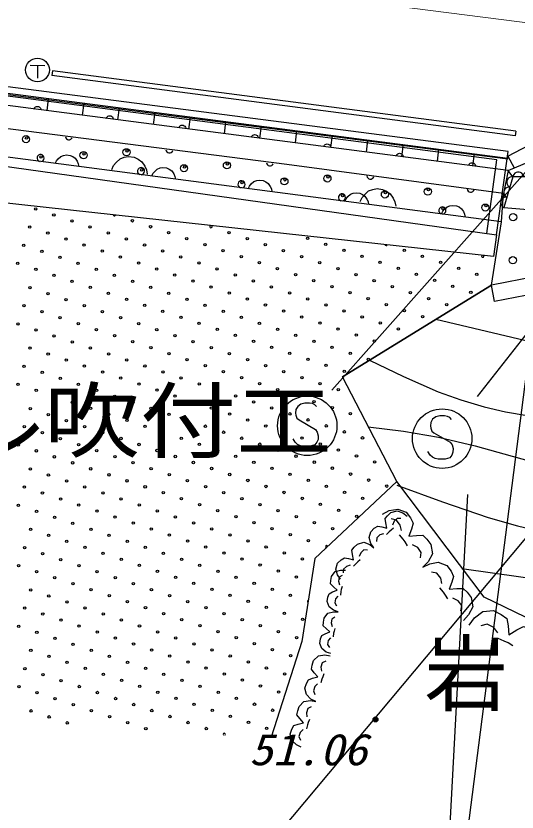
# Model space of a CAD drawing. Units: millimetres, scale not verified. Extents: x 40000 to 680000, y 20000 to 380000.
# Drawn here: x 500941 to 521931, y 244154 to 277466 of the extents above; entities that cross this region are included whole.
import ezdxf
from ezdxf.enums import TextEntityAlignment as Align

# ---------------------------------------------------------------- set-up
doc = ezdxf.new("R2010")
doc.units = ezdxf.units.MM
doc.header["$LTSCALE"] = 1000
doc.linetypes.add('CHAIN', pattern=[18.5, 12, -1.5, 3.5, -1.5])
for name, color, linetype, lineweight in [('M-BGD', 7, 'Continuous', 25), ('M-BMK', 2, 'CHAIN', 13), ('M-STR-STR1', 1, 'Continuous', 25)]:
    doc.layers.add(name, color=color, linetype=linetype, lineweight=lineweight)
doc.styles.add('ＭＳ ゴシック', font='')
doc.styles.get('ＭＳ ゴシック').set_extended_font_data('MS Gothic')

# ---------------------------------------------------------------- blocks, each defined once
blk = doc.blocks.new('BUHIN2')
at = {"color": 7, "linetype": 'Continuous', "lineweight": 25}
blk.add_lwpolyline([(313, -682), (131, -699), (-39, -678), (-249, -618), (-399, -505), (-521, -367), (-618, -156), (-643, 26), (-631, 214), (-542, 416), (-446, 558), (-313, 682)], dxfattribs=at)
blk = doc.blocks.new('BUHIN19')
at = {"color": 7, "linetype": 'Continuous', "lineweight": 25}
blk.add_lwpolyline([(63, -136), (26, -140), (-8, -136), (-50, -124), (-80, -101), (-104, -73), (-124, -31), (-129, 5), (-126, 43), (-108, 83), (-89, 112), (-63, 136)], dxfattribs=at)
blk = doc.blocks.new('BUHIN25')
at = {"color": 7, "linetype": 'Continuous', "lineweight": 25}
blk.add_lwpolyline([(208, -455), (87, -466), (-27, -452), (-166, -412), (-267, -336), (-347, -244), (-412, -103), (-429, 18), (-420, 143), (-361, 278), (-297, 373), (-208, 455)], dxfattribs=at)
blk = doc.blocks.new('BUHIN57')
at = {"color": 7, "linetype": 'Continuous', "lineweight": 25}
blk.add_lwpolyline([(-214, -60), (-184, -105), (-146, -140), (-91, -175), (-37, -187), (18, -189), (84, -170), (130, -140), (169, -101), (198, -42), (211, 6), (214, 60)], dxfattribs=at)
blk = doc.blocks.new('BUHIN58')
at = {"color": 7, "linetype": 'Continuous', "lineweight": 25}
blk.add_lwpolyline([(-126, 203), (-164, 159), (-188, 110), (-208, 42), (-204, -18), (-190, -75), (-151, -138), (-106, -176), (-54, -205), (16, -217), (70, -216), (126, -203)], dxfattribs=at)
blk = doc.blocks.new('BUHIN70')
at = {"color": 7, "linetype": 'Continuous', "lineweight": 25}
for radius in [100, 87.5, 75, 62.5, 50, 37.5, 25, 12.5]:
    blk.add_circle((0, 0), radius, dxfattribs=at)
blk = doc.blocks.new('BUHIN77')
at = {"color": 7, "linetype": 'Continuous', "lineweight": 25}
for points in [[(-494, -1306), (-771, -1149), (-1018, -876), (-1087, -506), (-981, -226), (-851, -21), (-608, 51), (-294, 111), (-496, 367), (-641, 593), (-588, 812), (-489, 1073), (-194, 1342), (183, 1371), (494, 1306)], [(208, 1003), (4, 917), (-85, 682), (-66, 436)], [(69, 280), (-11, 109), (-63, -28), (-138, -246)], [(-329, -278), (-501, -437), (-593, -679), (-517, -894)]]:
    blk.add_lwpolyline(points, dxfattribs=at)
blk = doc.blocks.new('BUHIN78')
at = {"color": 7, "linetype": 'Continuous', "lineweight": 25}
for points in [[(929, -241), (842, -441), (674, -631), (427, -705), (227, -654), (77, -580), (10, -419), (-54, -209), (-214, -366), (-358, -482), (-511, -462), (-697, -414), (-903, -232), (-950, 24), (-929, 241)], [(-701, 68), (-627, -65), (-459, -109), (-293, -78)], [(-196, 26), (-73, -16), (24, -41), (179, -76)], [(215, -204), (336, -310), (508, -355), (649, -287)]]:
    blk.add_lwpolyline(points, dxfattribs=at)
blk = doc.blocks.new('BUHIN79')
at = {"color": 7, "linetype": 'Continuous', "lineweight": 25}
for points in [[(821, 333), (868, 137), (847, -96), (705, -288), (528, -359), (377, -387), (239, -305), (75, -185), (43, -389), (0, -555), (-124, -624), (-289, -691), (-541, -669), (-718, -506), (-821, -333)], [(-160, -89), (-46, -52), (40, -17), (174, 42)], [(272, -33), (420, -45), (572, 17), (640, 145)], [(-557, -336), (-428, -394), (-281, -334), (-174, -219)]]:
    blk.add_lwpolyline(points, dxfattribs=at)
blk = doc.blocks.new('BUHIN80')
at = {"color": 7, "linetype": 'Continuous', "lineweight": 25}
for points in [[(973, 249), (995, 21), (937, -237), (748, -431), (539, -484), (365, -492), (221, -379), (56, -219), (-11, -443), (-84, -623), (-235, -682), (-429, -732), (-710, -669), (-883, -459), (-973, -249)], [(-193, -75), (-59, -51), (43, -25), (202, 21)], [(300, -79), (465, -114), (645, -68), (740, 65)], [(-677, -293), (-541, -377), (-366, -332), (-229, -219)]]:
    blk.add_lwpolyline(points, dxfattribs=at)
blk = doc.blocks.new('BUHIN81')
at = {"color": 7, "linetype": 'Continuous', "lineweight": 25}
blk.add_lwpolyline([(-889, -99), (-916, -197), (-904, -299), (-855, -424), (-753, -588), (-629, -703), (-477, -770), (-317, -766), (-192, -695), (-116, -640), (-36, -531), (-24, -421), (-52, 366), (4, 489), (110, 614), (244, 683), (368, 709), (509, 694), (660, 560), (812, 316), (863, 200), (878, 70), (851, -65), (776, -215)], dxfattribs=at)
blk.add_circle((0, 0), 1244, dxfattribs=at)
blk = doc.blocks.new('BUHIN89')
at = {"color": 7, "linetype": 'Continuous', "lineweight": 25}
for p, q in [((-4, -362), (-327, 155)), ((-165, -103), (293, 183))]:
    blk.add_line(p, q, dxfattribs=at)
blk.add_circle((0, 0), 498, dxfattribs=at)

msp = doc.modelspace()

# ---------------------------------------------------------------- linework, layer by layer
at = {"layer": 'M-BGD'}
for p, q in [((521542, 271507), (450139, 280755)), ((450314, 280652), (521538, 271483)), ((521563, 271002), (448745, 280419)), ((512281, 271243), (448614, 279444)), ((521281, 268854), (448471, 278346)), ((521089, 271440), (475199, 277415)), ((524156, 276951), (518475, 232555)), ((502469, 275173), (502444, 274974)), ((521876, 272649), (502469, 275173)), ((521850, 272450), (502444, 274974)), ((502244, 273500), (502309, 274001)), ((481705, 273791), (521074, 268306)), ((503730, 273308), (503795, 273809)), ((505216, 273116), (505281, 273617)), ((506702, 272924), (506767, 273424)), ((508188, 272731), (508253, 273232)), ((509675, 272539), (509739, 273040)), ((511161, 272347), (511225, 272848)), ((512647, 272155), (512712, 272656)), ((521876, 272649), (521850, 272450)), ((514133, 271963), (514198, 272463)), ((515619, 271770), (515684, 272271)), ((521540, 271596), (523129, 272439)), ((517105, 271578), (517170, 272079)), ((518591, 271386), (518656, 271887)), ((520077, 271194), (520142, 271695)), ((521540, 271596), (521802, 271103)), ((521540, 271596), (521542, 271507)), ((521563, 271002), (523123, 271668)), ((521358, 270033), (512281, 271243)), ((522604, 271285), (514165, 261813)), ((527977, 271423), (520262, 261537)), ((520663, 268363), (521089, 271440)), ((535172, 271009), (509168, 239976)), ((521563, 271002), (521358, 270033)), ((521746, 270733), (521563, 271002)), ((521746, 270733), (521374, 269453)), ((523180, 270731), (521746, 270733)), ((521281, 268854), (521358, 270033)), ((521374, 269453), (524615, 269177)), ((520854, 266201), (521281, 268854)), ((525080, 267016), (520854, 266201)), ((514616, 262370), (520854, 266201)), ((520854, 266201), (514616, 262370)), ((520987, 265514), (520854, 266201)), ((525213, 266329), (520987, 265514)), ((516889, 257990), (514616, 262370)), ((516889, 257990), (513455, 254766)), ((520549, 253140), (516889, 257990)), ((519850, 257437), (518358, 229523)), ((513455, 254766), (512918, 251293)), ((523838, 251561), (520549, 253140)), ((512918, 251293), (511630, 247287)), ((511630, 247287), (511384, 247265))]:
    msp.add_line(p, q, dxfattribs=at)
for points in [[(518525, 264779), (523307, 263642), (528104, 262563), (533020, 261719), (537939, 260857)], [(515749, 263059), (517173, 262376), (518629, 261744), (519577, 261397), (520555, 261104), (521451, 260896), (522358, 260746), (523814, 260590), (525264, 260373), (526371, 260222), (527496, 260130), (529223, 260027), (530944, 259863), (532059, 259687), (533163, 259452), (535074, 258906), (536996, 258420)], [(515692, 260280), (517169, 260091), (518634, 259844), (520176, 259474), (521718, 259043), (522991, 258693), (524274, 258402), (525100, 258280), (525942, 258195)], [(516900, 257833), (518803, 257129), (520724, 256482), (521943, 256132), (523180, 255839), (524343, 255625), (525515, 255470), (526801, 255374), (528088, 255338), (529485, 255306), (530879, 255213), (532248, 255040), (533609, 254807), (535011, 254526), (536418, 254224)], [(519613, 254348), (524552, 253651), (529499, 252938), (530781, 252799), (532070, 252721), (533138, 252674), (534209, 252567), (535097, 252385), (535983, 252142), (537065, 251785)], [(519922, 251974), (520142, 252285), (520497, 252548), (520946, 252586), (521268, 252426), (521497, 252247), (521554, 251948), (521588, 251566), (521917, 251776), (522205, 251923), (522460, 251834), (522759, 251685), (523045, 251300), (523034, 250847), (522919, 250483)], [(521128, 251655), (520959, 251879), (520681, 252017), (520416, 251953)], [(521746, 251113), (521551, 251229), (521394, 251307), (521143, 251423)]]:
    msp.add_lwpolyline(points, dxfattribs=at)
for centre, radius in [((501365, 272311), 149), ((501385, 272358), 49.8), ((505572, 271762), 149), ((505593, 271816), 49.8), ((501996, 271567), 49.8), ((503773, 271640), 149), ((503794, 271691), 49.8), ((507980, 271092), 149), ((508002, 271150), 49.8), ((509779, 271214), 149), ((509801, 271275), 49.8), ((506204, 271025), 49.8), ((510412, 270483), 49.8), ((512187, 270543), 149), ((512210, 270608), 49.8), ((513986, 270665), 149), ((514009, 270733), 49.8), ((518193, 270117), 149), ((518216, 270191), 49.8), ((514620, 269941), 49.8), ((516394, 269995), 149), ((516418, 270066), 49.8), ((520601, 269446), 149), ((520626, 269524), 49.8), ((501769, 269388), 49.8), ((502529, 269137), 49.8), ((518827, 269399), 49.8), ((521764, 269046), 149), ((503288, 268886), 49.8), ((505818, 268893), 49.8), ((501518, 268629), 49.8), ((504048, 268635), 49.8), ((506578, 268642), 49.8), ((502278, 268378), 49.8), ((503037, 268127), 49.8), ((504808, 268385), 49.8), ((505567, 268134), 49.8), ((507337, 268391), 49.8), ((508097, 268141), 49.8), ((509867, 268398), 49.8), ((510627, 268147), 49.8), ((513157, 268154), 49.8), ((501267, 267869), 49.8), ((503797, 267876), 49.8), ((506327, 267883), 49.8), ((508857, 267890), 49.8), ((511386, 267897), 49.8), ((513916, 267903), 49.8), ((502027, 267618), 49.8), ((504557, 267625), 49.8), ((507086, 267632), 49.8), ((509616, 267639), 49.8), ((512146, 267646), 49.8), ((514676, 267653), 49.8), ((517206, 267659), 49.8), ((501016, 267109), 49.8), ((502786, 267367), 49.8), ((503546, 267116), 49.8), ((505316, 267374), 49.8), ((506076, 267123), 49.8), ((507846, 267381), 49.8), ((508606, 267130), 49.8), ((510376, 267388), 49.8), ((511136, 267137), 49.8), ((512906, 267395), 49.8), ((513665, 267144), 49.8), ((515436, 267402), 49.8), ((516195, 267151), 49.8), ((517965, 267409), 49.8), ((518725, 267158), 49.8), ((521752, 267244), 149), ((501776, 266858), 49.8), ((504306, 266865), 49.8), ((506836, 266872), 49.8), ((509365, 266879), 49.8), ((511895, 266886), 49.8), ((514425, 266893), 49.8), ((516955, 266900), 49.8), ((519485, 266907), 49.8), ((502536, 266607), 49.8), ((505065, 266614), 49.8), ((507595, 266621), 49.8), ((510125, 266628), 49.8), ((512655, 266635), 49.8), ((515185, 266642), 49.8), ((517714, 266649), 49.8), ((520244, 266656), 49.8), ((503295, 266357), 49.8), ((504055, 266106), 49.8), ((505825, 266363), 49.8), ((506585, 266113), 49.8), ((508355, 266370), 49.8), ((509114, 266119), 49.8), ((510885, 266377), 49.8), ((511644, 266126), 49.8), ((513414, 266384), 49.8), ((514174, 266133), 49.8), ((515944, 266391), 49.8), ((516704, 266140), 49.8), ((518474, 266398), 49.8), ((519234, 266147), 49.8), ((501525, 266099), 49.8), ((502285, 265848), 49.8), ((504814, 265855), 49.8), ((507344, 265862), 49.8), ((509874, 265869), 49.8), ((512404, 265875), 49.8), ((514934, 265882), 49.8), ((517464, 265889), 49.8), ((519993, 265896), 49.8), ((503044, 265597), 49.8), ((505574, 265604), 49.8), ((508104, 265611), 49.8), ((510634, 265618), 49.8), ((513164, 265625), 49.8), ((515693, 265631), 49.8), ((518223, 265638), 49.8), ((501274, 265339), 49.8), ((503804, 265346), 49.8), ((506334, 265353), 49.8), ((508864, 265360), 49.8), ((509623, 265109), 49.8), ((511393, 265367), 49.8), ((512153, 265116), 49.8), ((513923, 265374), 49.8), ((514683, 265123), 49.8), ((516453, 265381), 49.8), ((517213, 265130), 49.8), ((518983, 265387), 49.8), ((502034, 265088), 49.8), ((502793, 264837), 49.8), ((504564, 265095), 49.8), ((505323, 264844), 49.8), ((507093, 265102), 49.8), ((507853, 264851), 49.8), ((510383, 264858), 49.8), ((512913, 264865), 49.8), ((515442, 264872), 49.8), ((517972, 264879), 49.8), ((501023, 264579), 49.8), ((503553, 264586), 49.8), ((506083, 264593), 49.8), ((508613, 264600), 49.8), ((511142, 264607), 49.8), ((513672, 264614), 49.8), ((516202, 264621), 49.8), ((501783, 264329), 49.8), ((504313, 264335), 49.8), ((506842, 264342), 49.8), ((509372, 264349), 49.8), ((511902, 264356), 49.8), ((514432, 264363), 49.8), ((515192, 264112), 49.8), ((516962, 264370), 49.8), ((502542, 264078), 49.8), ((503302, 263827), 49.8), ((505072, 264085), 49.8), ((505832, 263834), 49.8), ((507602, 264091), 49.8), ((508362, 263841), 49.8), ((510132, 264098), 49.8), ((510892, 263847), 49.8), ((512662, 264105), 49.8), ((513421, 263854), 49.8), ((515951, 263861), 49.8), ((501532, 263569), 49.8), ((504062, 263576), 49.8), ((506592, 263583), 49.8), ((509121, 263590), 49.8), ((511651, 263597), 49.8), ((514181, 263603), 49.8), ((502292, 263318), 49.8), ((504821, 263325), 49.8), ((507351, 263332), 49.8), ((509881, 263339), 49.8), ((512411, 263346), 49.8), ((514941, 263353), 49.8), ((501281, 262809), 49.8), ((503051, 263067), 49.8), ((503811, 262816), 49.8), ((505581, 263074), 49.8), ((506341, 262823), 49.8), ((508111, 263081), 49.8), ((508870, 262830), 49.8), ((510641, 263088), 49.8), ((511400, 262837), 49.8), ((513170, 263095), 49.8), ((513930, 262844), 49.8), ((515700, 263102), 49.8), ((502041, 262558), 49.8), ((504570, 262565), 49.8), ((507100, 262572), 49.8), ((509630, 262579), 49.8), ((512160, 262586), 49.8), ((514690, 262593), 49.8), ((502800, 262307), 49.8), ((505330, 262314), 49.8), ((507860, 262321), 49.8), ((510390, 262328), 49.8), ((512920, 262335), 49.8), ((501030, 262050), 49.8), ((501790, 261799), 49.8), ((503560, 262057), 49.8), ((504320, 261806), 49.8), ((506090, 262063), 49.8), ((506849, 261813), 49.8), ((508620, 262070), 49.8), ((509379, 261819), 49.8), ((511149, 262077), 49.8), ((511909, 261826), 49.8), ((513679, 262084), 49.8), ((514439, 261833), 49.8), ((502549, 261548), 49.8), ((505079, 261555), 49.8), ((507609, 261562), 49.8), ((510139, 261569), 49.8), ((512669, 261575), 49.8), ((503309, 261297), 49.8), ((505839, 261304), 49.8), ((508369, 261311), 49.8), ((510898, 261318), 49.8), ((513428, 261325), 49.8), ((501539, 261039), 49.8), ((502298, 260788), 49.8), ((504069, 261046), 49.8), ((504828, 260795), 49.8), ((506598, 261053), 49.8), ((507358, 260802), 49.8), ((509128, 261060), 49.8), ((509888, 260809), 49.8), ((511658, 261067), 49.8), ((512418, 260816), 49.8), ((514188, 261074), 49.8), ((514948, 260823), 49.8), ((503058, 260537), 49.8), ((505588, 260544), 49.8), ((508118, 260551), 49.8), ((510648, 260558), 49.8), ((513177, 260565), 49.8), ((501288, 260280), 49.8), ((503818, 260286), 49.8), ((506348, 260293), 49.8), ((508877, 260300), 49.8), ((511407, 260307), 49.8), ((513937, 260314), 49.8), ((502048, 260029), 49.8), ((502807, 259778), 49.8), ((504577, 260035), 49.8), ((505337, 259785), 49.8), ((507107, 260042), 49.8), ((507867, 259791), 49.8), ((509637, 260049), 49.8), ((510397, 259798), 49.8), ((512167, 260056), 49.8), ((512926, 259805), 49.8), ((514697, 260063), 49.8), ((515456, 259812), 49.8), ((501037, 259520), 49.8), ((503567, 259527), 49.8), ((506097, 259534), 49.8), ((508626, 259541), 49.8), ((511156, 259547), 49.8), ((513686, 259554), 49.8), ((501797, 259269), 49.8), ((504326, 259276), 49.8), ((506856, 259283), 49.8), ((509386, 259290), 49.8), ((511916, 259297), 49.8), ((514446, 259303), 49.8), ((502556, 259018), 49.8), ((505086, 259025), 49.8), ((507616, 259032), 49.8), ((508376, 258781), 49.8), ((510146, 259039), 49.8), ((510905, 258788), 49.8), ((512675, 259046), 49.8), ((513435, 258795), 49.8), ((515205, 259053), 49.8), ((515965, 258802), 49.8), ((501546, 258509), 49.8), ((503316, 258767), 49.8), ((504076, 258516), 49.8), ((505846, 258774), 49.8), ((506605, 258523), 49.8), ((509135, 258530), 49.8), ((511665, 258537), 49.8), ((514195, 258544), 49.8), ((502305, 258258), 49.8), ((504835, 258265), 49.8), ((507365, 258272), 49.8), ((509895, 258279), 49.8), ((512425, 258286), 49.8), ((514954, 258293), 49.8), ((503065, 258008), 49.8), ((505595, 258014), 49.8), ((508125, 258021), 49.8), ((510654, 258028), 49.8), ((513184, 258035), 49.8), ((513944, 257784), 49.8), ((515714, 258042), 49.8), ((516474, 257791), 49.8), ((501295, 257750), 49.8), ((502054, 257499), 49.8), ((503825, 257757), 49.8), ((504584, 257506), 49.8), ((506354, 257763), 49.8), ((507114, 257513), 49.8), ((508884, 257770), 49.8), ((509644, 257519), 49.8), ((511414, 257777), 49.8), ((512174, 257526), 49.8), ((514703, 257533), 49.8), ((502814, 257248), 49.8), ((505344, 257255), 49.8), ((507874, 257262), 49.8), ((510403, 257269), 49.8), ((512933, 257275), 49.8), ((515463, 257282), 49.8), ((501044, 256990), 49.8), ((503574, 256997), 49.8), ((506104, 257004), 49.8), ((508633, 257011), 49.8), ((511163, 257018), 49.8), ((513693, 257025), 49.8), ((501804, 256739), 49.8), ((502563, 256488), 49.8), ((504333, 256746), 49.8), ((505093, 256495), 49.8), ((506863, 256753), 49.8), ((507623, 256502), 49.8), ((509393, 256760), 49.8), ((510153, 256509), 49.8), ((511923, 256767), 49.8), ((512682, 256516), 49.8), ((514453, 256774), 49.8), ((515212, 256523), 49.8), ((503323, 256237), 49.8), ((505853, 256244), 49.8), ((508382, 256251), 49.8), ((510912, 256258), 49.8), ((513442, 256265), 49.8), ((501553, 255980), 49.8), ((504082, 255986), 49.8), ((506612, 255993), 49.8), ((509142, 256000), 49.8), ((511672, 256007), 49.8), ((514202, 256014), 49.8), ((502312, 255729), 49.8), ((503072, 255478), 49.8), ((504842, 255735), 49.8), ((505602, 255485), 49.8), ((507372, 255742), 49.8), ((508131, 255491), 49.8), ((509902, 255749), 49.8), ((510661, 255498), 49.8), ((512431, 255756), 49.8), ((513191, 255505), 49.8), ((501302, 255220), 49.8), ((503832, 255227), 49.8), ((506361, 255234), 49.8), ((508891, 255241), 49.8), ((511421, 255247), 49.8), ((502061, 254969), 49.8), ((504591, 254976), 49.8), ((507121, 254983), 49.8), ((509651, 254990), 49.8), ((512181, 254997), 49.8), ((501051, 254460), 49.8), ((502821, 254718), 49.8), ((503581, 254467), 49.8), ((505351, 254725), 49.8), ((506110, 254474), 49.8), ((507881, 254732), 49.8), ((508640, 254481), 49.8), ((510410, 254739), 49.8), ((511170, 254488), 49.8), ((512940, 254746), 49.8), ((501810, 254209), 49.8), ((504340, 254216), 49.8), ((506870, 254223), 49.8), ((509400, 254230), 49.8), ((511930, 254237), 49.8), ((502570, 253958), 49.8), ((505100, 253965), 49.8), ((507630, 253972), 49.8), ((510159, 253979), 49.8), ((512689, 253986), 49.8), ((501559, 253450), 49.8), ((503330, 253708), 49.8), ((504089, 253457), 49.8), ((505859, 253714), 49.8), ((506619, 253463), 49.8), ((508389, 253721), 49.8), ((509149, 253470), 49.8), ((510919, 253728), 49.8), ((511679, 253477), 49.8), ((502319, 253199), 49.8), ((504849, 253206), 49.8), ((507379, 253213), 49.8), ((509909, 253219), 49.8), ((512438, 253226), 49.8), ((503079, 252948), 49.8), ((505609, 252955), 49.8), ((508138, 252962), 49.8), ((510668, 252969), 49.8), ((501309, 252690), 49.8), ((503838, 252697), 49.8), ((506368, 252704), 49.8), ((507128, 252453), 49.8), ((508898, 252711), 49.8), ((509658, 252460), 49.8), ((511428, 252718), 49.8), ((512187, 252467), 49.8), ((502068, 252439), 49.8), ((502828, 252188), 49.8), ((504598, 252446), 49.8), ((505358, 252195), 49.8), ((507887, 252202), 49.8), ((510417, 252209), 49.8), ((512947, 252216), 49.8), ((501058, 251930), 49.8), ((503587, 251937), 49.8), ((506117, 251944), 49.8), ((508647, 251951), 49.8), ((511177, 251958), 49.8), ((501817, 251680), 49.8), ((504347, 251686), 49.8), ((506877, 251693), 49.8), ((509407, 251700), 49.8), ((510166, 251449), 49.8), ((511937, 251707), 49.8), ((512696, 251456), 49.8), ((502577, 251429), 49.8), ((503337, 251178), 49.8), ((505107, 251436), 49.8), ((505866, 251185), 49.8), ((507637, 251442), 49.8), ((508396, 251191), 49.8), ((510926, 251198), 49.8), ((501566, 250920), 49.8), ((504096, 250927), 49.8), ((506626, 250934), 49.8), ((509156, 250941), 49.8), ((511686, 250947), 49.8), ((502326, 250669), 49.8), ((504856, 250676), 49.8), ((507386, 250683), 49.8), ((509915, 250690), 49.8), ((512445, 250697), 49.8), ((501315, 250160), 49.8), ((503086, 250418), 49.8), ((503845, 250167), 49.8), ((505615, 250425), 49.8), ((506375, 250174), 49.8), ((508145, 250432), 49.8), ((508905, 250181), 49.8), ((510675, 250439), 49.8), ((511435, 250188), 49.8), ((502075, 249909), 49.8), ((504605, 249916), 49.8), ((507135, 249923), 49.8), ((509665, 249930), 49.8), ((512194, 249937), 49.8), ((502835, 249658), 49.8), ((505365, 249665), 49.8), ((507894, 249672), 49.8), ((510424, 249679), 49.8), ((501065, 249401), 49.8), ((501824, 249150), 49.8), ((503594, 249408), 49.8), ((504354, 249157), 49.8), ((506124, 249414), 49.8), ((506884, 249164), 49.8), ((508654, 249421), 49.8), ((509414, 249170), 49.8), ((511184, 249428), 49.8), ((511943, 249177), 49.8), ((502584, 248899), 49.8), ((505114, 248906), 49.8), ((507643, 248913), 49.8), ((510173, 248919), 49.8), ((503343, 248648), 49.8), ((505873, 248655), 49.8), ((508403, 248662), 49.8), ((510933, 248669), 49.8), ((501573, 248390), 49.8), ((502333, 248139), 49.8), ((504103, 248397), 49.8), ((504863, 248146), 49.8), ((506633, 248404), 49.8), ((507393, 248153), 49.8), ((509163, 248411), 49.8), ((509922, 248160), 49.8), ((511693, 248418), 49.8), ((503093, 247888), 49.8), ((505622, 247895), 49.8), ((508152, 247902), 49.8), ((510682, 247909), 49.8), ((506382, 247644), 49.8), ((508912, 247651), 49.8), ((511442, 247658), 49.8)]:
    msp.add_circle(centre, radius, dxfattribs=at)
for centre, radius, start, end in [((503164, 272433), 149, 190.4022, 334.856), ((507371, 271884), 149, 188.7107, 336.5475), ((501975, 271518), 149, 273.6846, 251.4598), ((511578, 271336), 149, 187.0335, 338.2246), ((506182, 270970), 149, 273.6868, 251.4576), ((510389, 270421), 149, 273.689, 251.4554), ((515785, 270788), 149, 185.3689, 339.8893), ((519992, 270239), 149, 183.7151, 341.5431), ((514596, 269873), 149, 273.6912, 251.4531), ((518803, 269324), 149, 273.6934, 251.4509), ((505058, 269144), 49.8, 183.6175, 343.9515), ((509108, 268649), 49.8, 108.6626, 58.9064), ((516446, 267910), 49.8, 191.0914, 336.4776), ((520495, 267415), 49.8, 122.4788, 45.0902), ((516711, 263610), 49.8, 84.0804, 159.0273), ((513951, 255254), 49.8, 356.6856, 266.6748), ((513198, 252975), 49.8, 104.6588, 237.7616), ((509671, 247400), 49.8, 316.9176, 216.155)]:
    msp.add_arc(centre, radius, start, end, dxfattribs=at)
at = {"layer": 'M-BMK'}
msp.add_line((441282, 287555), (524156, 276951), dxfattribs=at)
at = {"layer": 'M-STR-STR1'}
for p, q in [((521558, 271798), (475243, 277762)), ((520949, 267405), (482077, 271638)), ((521074, 268306), (521558, 271798)), ((521074, 268306), (520949, 267405))]:
    msp.add_line(p, q, dxfattribs=at)

# ---------------------------------------------------------------- block references
at = {"layer": 'M-BGD', "rotation": 237.99205}
for name, p in [('BUHIN89', (501843, 275203)), ('BUHIN19', (501842, 273552)), ('BUHIN19', (504876, 273160)), ('BUHIN19', (507910, 272767)), ('BUHIN19', (510944, 272375)), ('BUHIN19', (513978, 271983)), ('BUHIN25', (503078, 271227)), ('BUHIN2', (505696, 270943)), ('BUHIN19', (517012, 271590)), ('BUHIN25', (507123, 270699)), ('BUHIN19', (520046, 271198)), ('BUHIN58', (521985, 270733)), ('BUHIN25', (511168, 270172)), ('BUHIN2', (516103, 269603)), ('BUHIN57', (521684, 270520)), ('BUHIN25', (515213, 269645)), ('BUHIN57', (521560, 270093)), ('BUHIN57', (521436, 269666)), ('BUHIN25', (519258, 269117)), ('BUHIN81', (513143, 260318)), ('BUHIN81', (518793, 259780)), ('BUHIN78', (516626, 255875)), ('BUHIN77', (517144, 255507)), ('BUHIN78', (515233, 254556)), ('BUHIN77', (518835, 253285)), ('BUHIN79', (514589, 253405)), ('BUHIN79', (514284, 251659)), ('BUHIN80', (513804, 249738)), ('BUHIN80', (513195, 247824)), ('BUHIN70', (516001, 248029))]:
    msp.add_blockref(name, p, dxfattribs=at)

# ---------------------------------------------------------------- texts
at = {"layer": 'M-BGD', "style": 'ＭＳ ゴシック', "width": 1.15}
msp.add_text('モルタル吹付工', height=2566, dxfattribs=at).set_placement((486009, 258477), align=Align.BOTTOM_LEFT)
at = {"layer": 'M-BGD', "style": 'ＭＳ ゴシック'}
msp.add_text('岩', height=2566, dxfattribs=at).set_placement((518050, 247893), align=Align.BOTTOM_LEFT)
at = {"layer": 'M-BGD', "style": 'ＭＳ ゴシック', "oblique": 15, "width": 1.1}
msp.add_text('51.06', height=1320, dxfattribs=at).set_placement((510711, 245718), align=Align.BOTTOM_LEFT)

doc.saveas('drawing.dxf')
